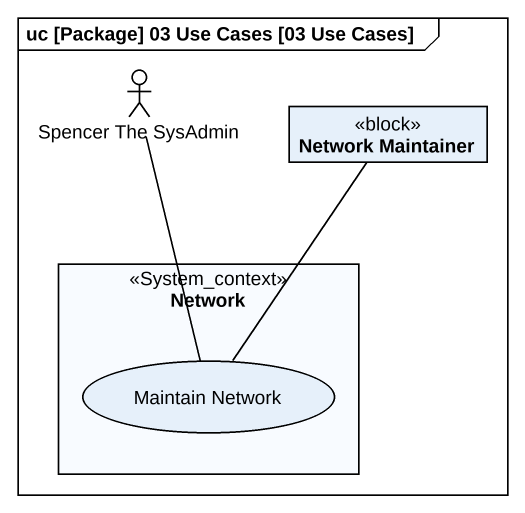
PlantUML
@startuml
mainframe uc [Package] 03 Use Cases [03 Use Cases]
allowmixing
hide circle
hide empty members
actor "Spencer The SysAdmin" as Spencer_The_SysAdmin
class "Network Maintainer" as Network_Maintainer <<block>>
rectangle "Network" as Network_ <<System_context>> {
  usecase "Maintain Network" as Maintain_Network
}
Spencer_The_SysAdmin -- Maintain_Network
Network_Maintainer -- Maintain_Network
@enduml
